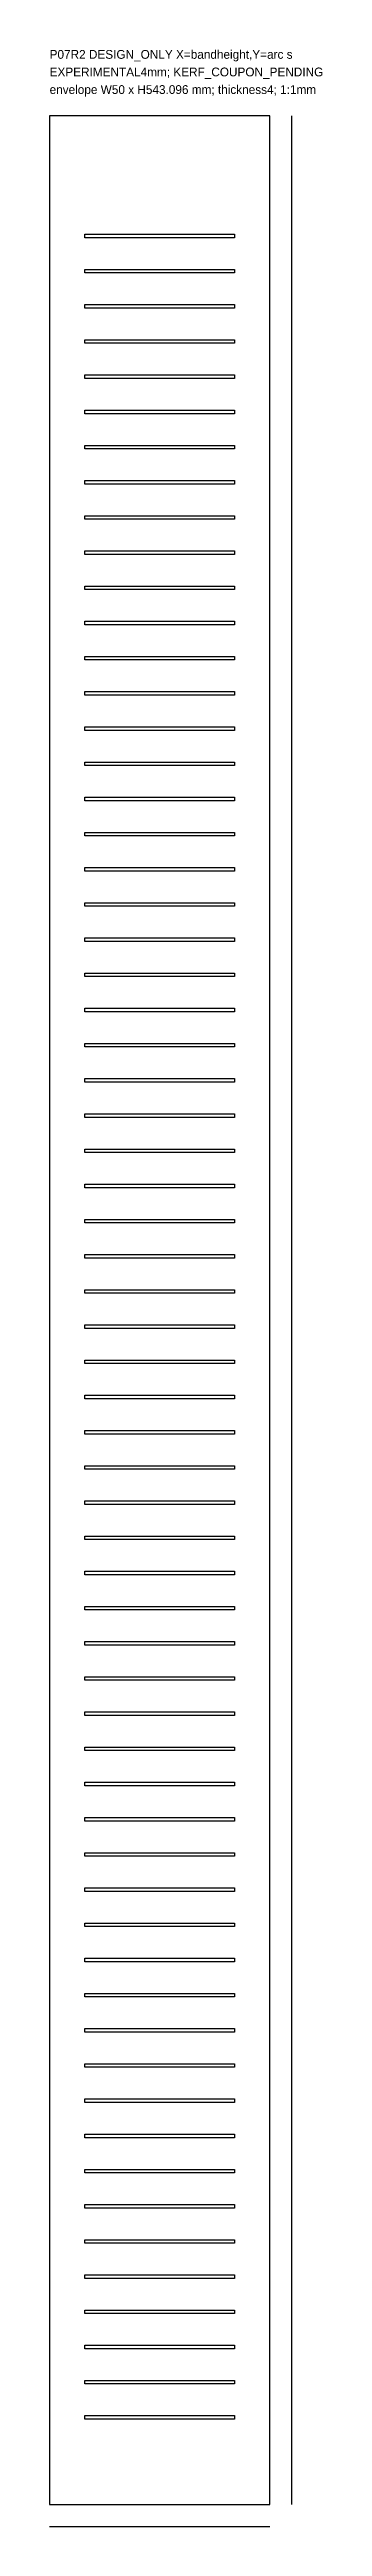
# Model space of a CAD drawing. Header units: millimetres. Extents: x 0 to 62, y -5 to 558.
import ezdxf

# ---------------------------------------------------------------- set-up
doc = ezdxf.new("R2010")
doc.units = ezdxf.units.MM
doc.layers.add('CUT_DESIGN_ONLY', color=1, linetype='Continuous')
doc.layers.add('NOT_CUT_DIMENSIONS', color=5, linetype='Continuous')

msp = doc.modelspace()

# ---------------------------------------------------------------- linework, layer by layer
at = {"layer": 'CUT_DESIGN_ONLY'}
for points in [[(0, 0.2), (50, 0.2), (50, 543.3), (0, 543.3)], [(8, 515.6), (8, 516.4), (42, 516.4), (42, 515.6)], [(8, 507.6), (8, 508.4), (42, 508.4), (42, 507.6)], [(8, 499.6), (8, 500.4), (42, 500.4), (42, 499.6)], [(8, 491.6), (8, 492.4), (42, 492.4), (42, 491.6)], [(8, 483.6), (8, 484.4), (42, 484.4), (42, 483.6)], [(8, 475.6), (8, 476.4), (42, 476.4), (42, 475.6)], [(8, 467.6), (8, 468.4), (42, 468.4), (42, 467.6)], [(8, 459.6), (8, 460.4), (42, 460.4), (42, 459.6)], [(8, 451.6), (8, 452.4), (42, 452.4), (42, 451.6)], [(8, 443.6), (8, 444.4), (42, 444.4), (42, 443.6)], [(8, 435.6), (8, 436.4), (42, 436.4), (42, 435.6)], [(8, 427.6), (8, 428.4), (42, 428.4), (42, 427.6)], [(8, 419.6), (8, 420.4), (42, 420.4), (42, 419.6)], [(8, 411.6), (8, 412.4), (42, 412.4), (42, 411.6)], [(8, 403.6), (8, 404.4), (42, 404.4), (42, 403.6)], [(8, 395.6), (8, 396.4), (42, 396.4), (42, 395.6)], [(8, 387.6), (8, 388.4), (42, 388.4), (42, 387.6)], [(8, 379.6), (8, 380.4), (42, 380.4), (42, 379.6)], [(8, 371.6), (8, 372.4), (42, 372.4), (42, 371.6)], [(8, 363.6), (8, 364.4), (42, 364.4), (42, 363.6)], [(8, 355.6), (8, 356.4), (42, 356.4), (42, 355.6)], [(8, 347.6), (8, 348.4), (42, 348.4), (42, 347.6)], [(8, 339.6), (8, 340.4), (42, 340.4), (42, 339.6)], [(8, 331.6), (8, 332.4), (42, 332.4), (42, 331.6)], [(8, 323.6), (8, 324.4), (42, 324.4), (42, 323.6)], [(8, 315.6), (8, 316.4), (42, 316.4), (42, 315.6)], [(8, 307.6), (8, 308.4), (42, 308.4), (42, 307.6)], [(8, 299.6), (8, 300.4), (42, 300.4), (42, 299.6)], [(8, 291.6), (8, 292.4), (42, 292.4), (42, 291.6)], [(8, 283.6), (8, 284.4), (42, 284.4), (42, 283.6)], [(8, 275.6), (8, 276.4), (42, 276.4), (42, 275.6)], [(8, 267.6), (8, 268.4), (42, 268.4), (42, 267.6)], [(8, 259.6), (8, 260.4), (42, 260.4), (42, 259.6)], [(8, 251.6), (8, 252.4), (42, 252.4), (42, 251.6)], [(8, 243.6), (8, 244.4), (42, 244.4), (42, 243.6)], [(8, 235.6), (8, 236.4), (42, 236.4), (42, 235.6)], [(8, 227.6), (8, 228.4), (42, 228.4), (42, 227.6)], [(8, 219.6), (8, 220.4), (42, 220.4), (42, 219.6)], [(8, 211.6), (8, 212.4), (42, 212.4), (42, 211.6)], [(8, 203.6), (8, 204.4), (42, 204.4), (42, 203.6)], [(8, 195.6), (8, 196.4), (42, 196.4), (42, 195.6)], [(8, 187.6), (8, 188.4), (42, 188.4), (42, 187.6)], [(8, 179.6), (8, 180.4), (42, 180.4), (42, 179.6)], [(8, 171.6), (8, 172.4), (42, 172.4), (42, 171.6)], [(8, 163.6), (8, 164.4), (42, 164.4), (42, 163.6)], [(8, 155.6), (8, 156.4), (42, 156.4), (42, 155.6)], [(8, 147.6), (8, 148.4), (42, 148.4), (42, 147.6)], [(8, 139.6), (8, 140.4), (42, 140.4), (42, 139.6)], [(8, 131.6), (8, 132.4), (42, 132.4), (42, 131.6)], [(8, 123.6), (8, 124.4), (42, 124.4), (42, 123.6)], [(8, 115.6), (8, 116.4), (42, 116.4), (42, 115.6)], [(8, 107.6), (8, 108.4), (42, 108.4), (42, 107.6)], [(8, 100.4), (42, 100.4), (42, 99.6), (8, 99.6)], [(8, 91.6), (8, 92.4), (42, 92.4), (42, 91.6)], [(8, 83.6), (8, 84.4), (42, 84.4), (42, 83.6)], [(8, 75.6), (8, 76.4), (42, 76.4), (42, 75.6)], [(8, 67.6), (8, 68.4), (42, 68.4), (42, 67.6)], [(8, 59.6), (8, 60.4), (42, 60.4), (42, 59.6)], [(8, 51.6), (8, 52.4), (42, 52.4), (42, 51.6)], [(8, 43.6), (8, 44.4), (42, 44.4), (42, 43.6)], [(8, 35.6), (8, 36.4), (42, 36.4), (42, 35.6)], [(8, 27.6), (8, 28.4), (42, 28.4), (42, 27.6)], [(8, 19.6), (8, 20.4), (42, 20.4), (42, 19.6)]]:
    msp.add_lwpolyline(points, close=True, dxfattribs=at)
at = {"layer": 'NOT_CUT_DIMENSIONS'}
for p, q in [((55, 0.2), (55, 543.3)), ((0, -4.8), (50, -4.8))]:
    msp.add_line(p, q, dxfattribs=at)

# ---------------------------------------------------------------- texts
for s, p in [('P07R2 DESIGN_ONLY X=bandheight,Y=arc s', (0, 556.3)), ('EXPERIMENTAL4mm; KERF_COUPON_PENDING', (0, 552.3)), ('envelope W50 x H543.096 mm; thickness4; 1:1mm', (0, 548.3))]:
    msp.add_text(s, height=2, dxfattribs=at).set_placement(p)

doc.saveas('drawing.dxf')
